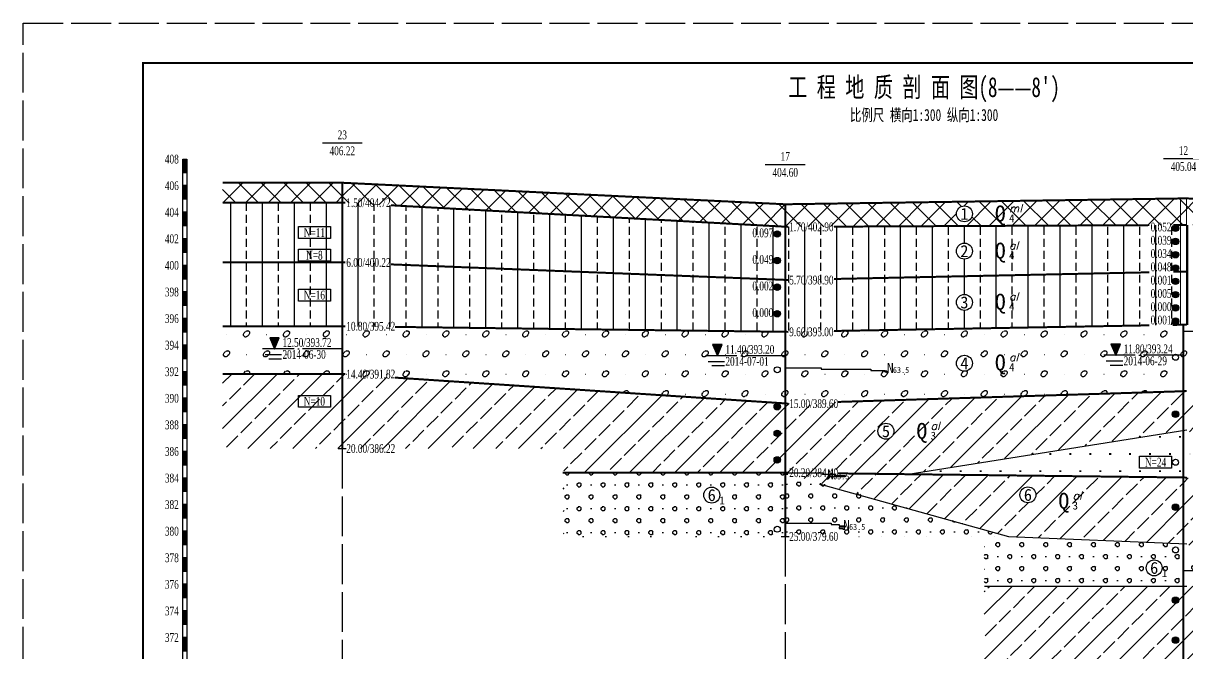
# Model space of a CAD drawing. Header units: millimetres. Extents: x -30 to 2967, y -786 to 1322.
# Drawn here: x 2177.1 to 2469.1, y -623.9 to -465.8 of the extents above; entities that cross this region are included whole.
import ezdxf
from ezdxf.enums import TextEntityAlignment as Align

# ---------------------------------------------------------------- set-up
doc = ezdxf.new("R2010")
doc.units = ezdxf.units.MM
doc.linetypes.add('SWX', pattern=[12, 10, -1, 0, -1])
doc.linetypes.add('XX', pattern=[12, 10, -2])
doc.layers.add('DXSW', color=7, linetype='Continuous')
doc.layers.add('MASKTEXT', color=7, linetype='Continuous')
doc.styles.add('Dzcd', font='TIMES.TTF')
doc.styles.add('DzSl', font='italic__.ttf')
doc.styles.get("Standard").update_dxf_attribs({"font": 'SimSun.ttf'})
pattern_1 = [(0, (2257.1132, -1859.818), (2.5, 4.33), [0, -5]), (0, (2257.2132, -1859.818), (2.5, 4.33), [0, -5]), (0, (2257.1132, -1859.718), (2.5, 4.33), [0, -5]), (0, (2257.2132, -1859.718), (2.5, 4.33), [0, -5])]
pattern_2 = [(0, (0.293, 0), (3, 3), [0.4142, -5.5858]), (0, (0.293, 1), (3, 3), [0.4142, -5.5858]), (90, (0, 0.293), (-3, 3), [0.4142, -5.5858]), (90, (1, 0.293), (-3, 3), [0.4142, -5.5858]), (45, (0.707, 0), (-3.000042, 3.000042), [0.4142, -3.8285]), (45, (0, 0.707), (-3.000042, 3.000042), [0.4142, -3.8285]), (135, (0.293, 0), (-3.000042, -3.000042), [0.4142, -3.8285]), (135, (1, 0.707), (-3.000042, -3.000042), [0.4142, -3.8285]), (0, (3.5, 0.5), (0, 6), [0, -6])]
pattern_3 = [(0, (2257.406, -1859.818), (3, 3), [0.4142, -5.5858]), (0, (2257.406, -1858.818), (3, 3), [0.4142, -5.5858]), (90, (2257.1132, -1859.525), (-3, 3), [0.4142, -5.5858]), (90, (2258.1132, -1859.525), (-3, 3), [0.4142, -5.5858]), (45, (2257.8203, -1859.818), (-3.000042, 3.000042), [0.4142, -3.8285]), (45, (2257.1132, -1859.1108), (-3.000042, 3.000042), [0.4142, -3.8285]), (135, (2257.406, -1859.818), (-3.000042, -3.000042), [0.4142, -3.8285]), (135, (2258.1132, -1859.1108), (-3.000042, -3.000042), [0.4142, -3.8285]), (0, (2260.613, -1859.318), (0, 6), [0, -6])]
pattern_4 = [(45, (0, 0), (-2.828427, 2.828427), []), (315, (0, 0), (2.828427, 2.828427), [])]
pattern_5 = [(90, (2257.113, -1859.818), (-8, 5e-16), [2, -1]), (90, (2261.113, -1859.818), (-8, 5e-16), [])]
pattern_6 = [(0, (2257.627, -1859.379), (5, 5), [0.3756, -9.6244]), (0, (2258.1837, -1857.9), (5, 5), [0.3798, -9.6202]), (135, (2257.627, -1859.379), (-5.000023, -5.000023), [0.3906, -6.6804]), (315, (2258.5635, -1857.9), (5.000023, 5.000023), [0.3828, -6.6883]), (90, (2257.3507, -1859.1027), (-5, 5), [0.377, -9.623]), (270, (2258.834, -1858.171), (5, -5), [0.3751, -9.6249]), (45, (2257.508, -1858.4115), (-5.000023, 5.000023), [0.492, -6.5791]), (225, (2258.6604, -1858.893), (5.000023, -5.000023), [0.4449, -6.6262]), (63.4348, (2257.351, -1858.726), (-10.000075, -6e-05), [0.3513, -22.0094]), (243.4348, (2258.834, -1858.545), (10.000075, 6e-05), [0.3886, -21.9721]), (63.4348, (2262.351, -1853.726), (-10.000075, -6e-05), [0.3513, -22.0094]), (243.4348, (2263.834, -1853.545), (10.000075, 6e-05), [0.3886, -21.9721]), (63.4348, (2267.351, -1848.726), (-10.000075, -6e-05), [0.3513, -22.0094]), (243.4348, (2268.834, -1848.545), (10.000075, 6e-05), [0.3886, -21.9721]), (63.4348, (2272.351, -1843.726), (-10.000075, -6e-05), [0.3513, -22.0094]), (243.4348, (2273.834, -1843.545), (10.000075, 6e-05), [0.3886, -21.9721]), (26.5659, (2257.8557, -1858.0636), (-9.998806, 0.000297), [0.3657, -21.9937]), (206.5659, (2258.346, -1859.2073), (9.999964, 0.000282), [0.3838, -21.9769]), (26.5659, (2262.8557, -1853.0636), (-9.998806, 0.000297), [0.3657, -21.9937]), (206.5659, (2263.346, -1854.2073), (9.999964, 0.000282), [0.3838, -21.9769]), (0, (2263.108, -1858.805), (0, 10), [0.05, -9.95]), (0, (2268.108, -1853.805), (0, 10), [0.05, -9.95])]
pattern_7 = [(45, (0, 0), (-5.656854, 5.656854), []), (45, (5.657, 0), (-2.828427, 8.485281), [4, -1])]

# ---------------------------------------------------------------- blocks, each defined once
blk = doc.blocks.new('TL_YZY')
h = blk.add_hatch(color=256)
edge = h.paths.add_edge_path()
edge.add_arc((0, -0.79), 0.8, 0, 360)
blk.add_circle((0, -0.79), 0.8)
blk = doc.blocks.new('TL_BGN')
blk.add_lwpolyline([(-8, 0), (0, 0), (0, -3), (-8, -3)], close=True)
blk = doc.blocks.new('TL_RDY')
blk.add_circle((0, -1.51), 0.75)
blk = doc.blocks.new('tl_shw')
blk.add_hatch(color=256).paths.add_polyline_path([(1.21, 2.81), (-1.21, 2.81), (0, -0.04)])
for p, q in [((-2.35, -1.44), (1.77, -1.44)), ((1.77, -2.55), (-1.39, -2.55))]:
    blk.add_line(p, q)
at = {"flags": 128}
blk.add_lwpolyline([(1.21, 2.81), (-1.21, 2.81), (0, -0.04)], close=True, dxfattribs=at)

msp = doc.modelspace()

# ---------------------------------------------------------------- hatches: boundary and pattern name
for points in [[(2217.11, -503.15), (2217.11, -499.82), (2218.11, -499.82), (2218.11, -503.15)], [(2217.11, -509.82), (2217.11, -506.48), (2218.11, -506.48), (2218.11, -509.82)], [(2217.11, -516.48), (2217.11, -513.15), (2218.11, -513.15), (2218.11, -516.48)], [(2217.11, -523.15), (2217.11, -519.82), (2218.11, -519.82), (2218.11, -523.15)], [(2217.11, -529.82), (2217.11, -526.48), (2218.11, -526.48), (2218.11, -529.82)], [(2217.11, -536.48), (2217.11, -533.15), (2218.11, -533.15), (2218.11, -536.48)], [(2217.11, -543.15), (2217.11, -539.82), (2218.11, -539.82), (2218.11, -543.15)], [(2217.11, -549.82), (2217.11, -546.48), (2218.11, -546.48), (2218.11, -549.82)], [(2217.11, -556.48), (2217.11, -553.15), (2218.11, -553.15), (2218.11, -556.48)], [(2217.11, -563.15), (2217.11, -559.82), (2218.11, -559.82), (2218.11, -563.15)], [(2217.11, -569.82), (2217.11, -566.48), (2218.11, -566.48), (2218.11, -569.82)], [(2217.11, -576.48), (2217.11, -573.15), (2218.11, -573.15), (2218.11, -576.48)], [(2217.11, -583.15), (2217.11, -579.82), (2218.11, -579.82), (2218.11, -583.15)], [(2217.11, -589.82), (2217.11, -586.48), (2218.11, -586.48), (2218.11, -589.82)], [(2217.11, -596.48), (2217.11, -593.15), (2218.11, -593.15), (2218.11, -596.48)], [(2217.11, -603.15), (2217.11, -599.82), (2218.11, -599.82), (2218.11, -603.15)], [(2217.11, -609.82), (2217.11, -606.48), (2218.11, -606.48), (2218.11, -609.82)], [(2217.11, -616.48), (2217.11, -613.15), (2218.11, -613.15), (2218.11, -616.48)], [(2217.11, -623.15), (2217.11, -619.82), (2218.11, -619.82), (2218.11, -623.15)]]:
    msp.add_hatch(color=256).paths.add_polyline_path(points)
h = msp.add_hatch()
h.set_pattern_fill('素填土', color=256, style=0)
h.set_pattern_definition(pattern_4)
h.paths.add_polyline_path([(2227.11, -505.75), (2257.11, -505.75), (2257.11, -510.75), (2227.11, -510.75)])
h = msp.add_hatch()
h.set_pattern_fill('素填土', color=256, style=0)
h.set_pattern_definition(pattern_4)
h.paths.add_polyline_path([(2257.11, -505.75), (2368.18, -511.15), (2368.18, -516.82), (2257.11, -510.75)])
h.paths.add_polyline_path([(2257.54, -512.47), (2269.55, -512.47), (2269.55, -509.02), (2257.54, -509.02)], flags=8)
h = msp.add_hatch()
h.set_pattern_fill('黄土状粉质粘土', color=256, style=0)
h.set_pattern_definition(pattern_5)
h.paths.add_polyline_path([(2227.11, -510.75), (2257.11, -510.75), (2257.11, -525.75), (2227.11, -525.75)])
h.paths.add_polyline_path([(2247.51, -525.61), (2252.72, -525.61), (2252.72, -522.26), (2247.51, -522.26)], flags=8)
h.paths.add_polyline_path([(2246.94, -519.94), (2253.28, -519.94), (2253.28, -516.6), (2246.94, -516.6)], flags=8)
h = msp.add_hatch()
h.set_pattern_fill('黄土状粉质粘土', color=256, style=0)
h.set_pattern_definition(pattern_5)
h.paths.add_polyline_path([(2257.11, -510.75), (2368.18, -516.82), (2368.18, -530.15), (2257.11, -525.75)])
h.paths.add_polyline_path([(2359.5, -520.02), (2365.74, -520.02), (2365.74, -516.66), (2359.5, -516.66)], flags=8)
h.paths.add_polyline_path([(2359.5, -526.69), (2365.74, -526.69), (2365.74, -523.33), (2359.5, -523.33)], flags=8)
h.paths.add_polyline_path([(2257.54, -512.47), (2269.55, -512.47), (2269.55, -509.02), (2257.54, -509.02)], flags=8)
h.paths.add_polyline_path([(2257.54, -527.47), (2269.55, -527.47), (2269.55, -524.02), (2257.54, -524.02)], flags=8)
h = msp.add_hatch()
h.set_pattern_fill('素填土', color=256, style=0)
h.set_pattern_definition(pattern_4)
h.paths.add_polyline_path([(2368.18, -511.15), (2468.05, -509.68), (2468.05, -516.35), (2368.18, -516.82)])
edge = h.paths.add_edge_path(flags=16)
edge.add_arc((2413.11, -513.55), 2, 0, 360)
h.paths.add_polyline_path([(2419.6, -517), (2424.63, -517), (2424.63, -510.43), (2419.6, -510.43)], flags=9)
h.paths.add_polyline_path([(2423.83, -516.14), (2426.22, -516.14), (2426.22, -513.26), (2423.83, -513.26)], flags=24)
h.paths.add_polyline_path([(2423.81, -513.66), (2429.14, -513.66), (2429.14, -510.66), (2423.81, -510.66)], flags=24)
h.paths.add_polyline_path([(2368.6, -518.54), (2380.62, -518.54), (2380.62, -515.09), (2368.6, -515.09)], flags=9)
h.paths.add_polyline_path([(2459.37, -518.56), (2465.61, -518.56), (2465.61, -515.2), (2459.37, -515.2)], flags=9)
h = msp.add_hatch()
h.set_pattern_fill('素填土', color=256, style=0)
h.set_pattern_definition(pattern_4)
h.paths.add_polyline_path([(2468.05, -509.68), (2548.88, -510.98), (2548.88, -517.65), (2468.05, -516.35)])
h.paths.add_polyline_path([(2468.47, -518.07), (2480.49, -518.07), (2480.49, -514.62), (2468.47, -514.62)], flags=8)
h = msp.add_hatch()
h.set_pattern_fill('黄土状粉质粘土', color=256, style=0)
h.set_pattern_definition(pattern_5)
h.paths.add_polyline_path([(2368.18, -516.82), (2468.05, -516.35), (2468.05, -528.02), (2368.18, -530.15)])
edge = h.paths.add_edge_path(flags=16)
edge.add_arc((2413.11, -522.9), 2, 0, 360)
h.paths.add_polyline_path([(2459.37, -518.56), (2465.61, -518.56), (2465.61, -515.2), (2459.37, -515.2)], flags=9)
h.paths.add_polyline_path([(2459.37, -521.89), (2465.61, -521.89), (2465.61, -518.53), (2459.37, -518.53)], flags=24)
h.paths.add_polyline_path([(2459.37, -525.22), (2465.61, -525.22), (2465.61, -521.86), (2459.37, -521.86)], flags=24)
h.paths.add_polyline_path([(2459.37, -528.56), (2465.61, -528.56), (2465.61, -525.2), (2459.37, -525.2)], flags=25)
h.paths.add_polyline_path([(2419.6, -526.32), (2424.63, -526.32), (2424.63, -519.75), (2419.6, -519.75)], flags=24)
h.paths.add_polyline_path([(2423.83, -525.46), (2426.22, -525.46), (2426.22, -522.58), (2423.83, -522.58)], flags=24)
h.paths.add_polyline_path([(2423.81, -522.98), (2427.93, -522.98), (2427.93, -519.98), (2423.81, -519.98)], flags=24)
h.paths.add_polyline_path([(2368.6, -518.54), (2380.62, -518.54), (2380.62, -515.09), (2368.6, -515.09)], flags=9)
h.paths.add_polyline_path([(2368.6, -531.87), (2380.62, -531.87), (2380.62, -528.42), (2368.6, -528.42)], flags=9)
h = msp.add_hatch()
h.set_pattern_fill('黄土状粉质粘土', color=256, style=0)
h.set_pattern_definition(pattern_5)
h.paths.add_polyline_path([(2468.05, -516.35), (2548.88, -517.65), (2548.88, -529.65), (2468.05, -528.02)])
h.paths.add_polyline_path([(2538.71, -527.51), (2545.05, -527.51), (2545.05, -524.16), (2538.71, -524.16)], flags=8)
h.paths.add_polyline_path([(2468.47, -518.07), (2480.49, -518.07), (2480.49, -514.62), (2468.47, -514.62)], flags=8)
h.paths.add_polyline_path([(2468.47, -529.74), (2480.49, -529.74), (2480.49, -526.29), (2468.47, -526.29)], flags=8)
h = msp.add_hatch()
h.set_pattern_fill('黄土状粉质粘土', color=256, style=0)
h.set_pattern_definition(pattern_5)
h.paths.add_polyline_path([(2257.11, -525.75), (2368.18, -530.15), (2368.18, -543.15), (2257.11, -541.75)])
h.paths.add_polyline_path([(2359.5, -533.36), (2365.74, -533.36), (2365.74, -530), (2359.5, -530)], flags=8)
h.paths.add_polyline_path([(2359.5, -540.02), (2365.74, -540.02), (2365.74, -536.66), (2359.5, -536.66)], flags=8)
h.paths.add_polyline_path([(2257.54, -527.47), (2269.55, -527.47), (2269.55, -524.02), (2257.54, -524.02)], flags=8)
h.paths.add_polyline_path([(2257.54, -543.47), (2270.69, -543.47), (2270.69, -540.02), (2257.54, -540.02)], flags=8)
h = msp.add_hatch()
h.set_pattern_fill('黄土状粉质粘土', color=256, style=0)
h.set_pattern_definition(pattern_5)
h.paths.add_polyline_path([(2227.11, -525.75), (2257.11, -525.75), (2257.11, -541.75), (2227.11, -541.75)])
h.paths.add_polyline_path([(2246.94, -535.61), (2253.29, -535.61), (2253.29, -532.26), (2246.94, -532.26)], flags=8)
h = msp.add_hatch()
h.set_pattern_fill('黄土状粉质粘土', color=256, style=0)
h.set_pattern_definition(pattern_5)
h.paths.add_polyline_path([(2368.18, -530.15), (2468.05, -528.02), (2468.05, -541.35), (2368.18, -543.15)])
edge = h.paths.add_edge_path(flags=16)
edge.add_arc((2413.11, -535.76), 2, 0, 360)
h.paths.add_polyline_path([(2459.37, -531.89), (2465.61, -531.89), (2465.61, -528.53), (2459.37, -528.53)], flags=24)
h.paths.add_polyline_path([(2459.37, -535.22), (2465.61, -535.22), (2465.61, -531.86), (2459.37, -531.86)], flags=24)
h.paths.add_polyline_path([(2459.37, -538.56), (2465.61, -538.56), (2465.61, -535.2), (2459.37, -535.2)], flags=24)
h.paths.add_polyline_path([(2459.37, -541.89), (2465.61, -541.89), (2465.61, -538.53), (2459.37, -538.53)], flags=25)
h.paths.add_polyline_path([(2419.6, -539.13), (2424.63, -539.13), (2424.63, -532.56), (2419.6, -532.56)], flags=24)
h.paths.add_polyline_path([(2423.83, -538.27), (2426.22, -538.27), (2426.22, -535.38), (2423.83, -535.38)], flags=24)
h.paths.add_polyline_path([(2423.81, -535.79), (2427.93, -535.79), (2427.93, -532.79), (2423.81, -532.79)], flags=24)
h.paths.add_polyline_path([(2368.6, -531.87), (2380.62, -531.87), (2380.62, -528.42), (2368.6, -528.42)], flags=24)
h.paths.add_polyline_path([(2368.6, -544.87), (2380.62, -544.87), (2380.62, -541.42), (2368.6, -541.42)], flags=9)
h = msp.add_hatch()
h.set_pattern_fill('黄土状粉质粘土', color=256, style=0)
h.set_pattern_definition(pattern_5)
h.paths.add_polyline_path([(2468.05, -528.02), (2548.88, -529.65), (2548.88, -542.65), (2468.05, -541.35)])
h.paths.add_polyline_path([(2538.71, -534.18), (2545.05, -534.18), (2545.05, -530.83), (2538.71, -530.83)], flags=8)
h.paths.add_polyline_path([(2468.47, -529.74), (2480.49, -529.74), (2480.49, -526.29), (2468.47, -526.29)], flags=8)
h.paths.add_polyline_path([(2468.47, -543.07), (2480.49, -543.07), (2480.49, -539.62), (2468.47, -539.62)], flags=8)
h = msp.add_hatch()
h.set_pattern_fill('卵石', color=256, style=0)
h.set_pattern_definition(pattern_6)
h.paths.add_polyline_path([(2257.11, -541.75), (2368.18, -543.15), (2368.18, -561.15), (2257.11, -553.75)])
h.paths.add_polyline_path([(2352.6, -549.27), (2365.76, -549.27), (2365.76, -545.82), (2352.6, -545.82)], flags=8)
h.paths.add_polyline_path([(2352.62, -552.26), (2364.35, -552.26), (2364.35, -548.9), (2352.62, -548.9)], flags=8)
h.paths.add_polyline_path([(2257.54, -543.47), (2270.69, -543.47), (2270.69, -540.02), (2257.54, -540.02)], flags=8)
h.paths.add_polyline_path([(2257.54, -555.47), (2270.69, -555.47), (2270.69, -552.02), (2257.54, -552.02)], flags=8)
h = msp.add_hatch()
h.set_pattern_fill('卵石', color=256, style=0)
h.set_pattern_definition(pattern_6)
h.paths.add_polyline_path([(2468.05, -541.35), (2548.88, -542.65), (2548.88, -555.99), (2468.05, -558.02)])
h.paths.add_polyline_path([(2533.3, -549.44), (2546.46, -549.44), (2546.46, -545.99), (2533.3, -545.99)], flags=8)
h.paths.add_polyline_path([(2533.32, -552.42), (2545.05, -552.42), (2545.05, -549.06), (2533.32, -549.06)], flags=8)
h.paths.add_polyline_path([(2468.47, -543.07), (2480.49, -543.07), (2480.49, -539.62), (2468.47, -539.62)], flags=8)
h.paths.add_polyline_path([(2468.47, -559.74), (2481.62, -559.74), (2481.62, -556.29), (2468.47, -556.29)], flags=8)
h = msp.add_hatch()
h.set_pattern_fill('卵石', color=256, style=0)
h.set_pattern_definition(pattern_6)
h.paths.add_polyline_path([(2227.11, -541.75), (2257.11, -541.75), (2257.11, -553.75), (2227.11, -553.75)])
h.paths.add_polyline_path([(2241.54, -547.54), (2254.69, -547.54), (2254.69, -544.09), (2241.54, -544.09)], flags=8)
h.paths.add_polyline_path([(2241.55, -550.51), (2253.28, -550.51), (2253.28, -547.16), (2241.55, -547.16)], flags=8)
h = msp.add_hatch()
h.set_pattern_fill('卵石', color=256, style=0)
h.set_pattern_definition(pattern_6)
h.paths.add_polyline_path([(2368.18, -543.15), (2468.05, -541.35), (2468.05, -558.02), (2368.18, -561.15)])
edge = h.paths.add_edge_path(flags=16)
edge.add_arc((2413.11, -551.04), 2, 0, 360)
h.paths.add_polyline_path([(2452.47, -549.14), (2465.62, -549.14), (2465.62, -545.69), (2452.47, -545.69)], flags=24)
h.paths.add_polyline_path([(2452.49, -552.12), (2464.22, -552.12), (2464.22, -548.76), (2452.49, -548.76)], flags=24)
h.paths.add_polyline_path([(2419.6, -554.36), (2424.63, -554.36), (2424.63, -547.79), (2419.6, -547.79)], flags=24)
h.paths.add_polyline_path([(2423.83, -553.5), (2426.22, -553.5), (2426.22, -550.61), (2423.83, -550.61)], flags=24)
h.paths.add_polyline_path([(2423.81, -551.02), (2427.93, -551.02), (2427.93, -548.02), (2423.81, -548.02)], flags=24)
h.paths.add_polyline_path([(2368.6, -544.87), (2380.62, -544.87), (2380.62, -541.42), (2368.6, -541.42)], flags=24)
h.paths.add_polyline_path([(2368.6, -562.87), (2381.76, -562.87), (2381.76, -559.42), (2368.6, -559.42)], flags=9)
h = msp.add_hatch()
h.set_pattern_fill('粉质粘土', color=256, style=0)
h.set_pattern_definition(pattern_7)
h.paths.add_polyline_path([(2227.11, -553.75), (2257.11, -553.75), (2257.11, -572.42), (2227.11, -572.42)])
h.paths.add_polyline_path([(2246.94, -562.28), (2253.29, -562.28), (2253.29, -558.93), (2246.94, -558.93)], flags=8)
h = msp.add_hatch()
h.set_pattern_fill('粉质粘土', color=256, style=0)
h.set_pattern_definition(pattern_7)
h.paths.add_polyline_path([(2257.11, -553.75), (2368.18, -561.15), (2368.18, -578.49), (2312.65, -578.34), (2312.65, -572.42), (2257.11, -572.42)])
h.paths.add_polyline_path([(2257.54, -555.47), (2270.69, -555.47), (2270.69, -552.02), (2257.54, -552.02)], flags=9)
h.paths.add_polyline_path([(2257.54, -574.14), (2270.69, -574.14), (2270.69, -570.69), (2257.54, -570.69)], flags=25)
h = msp.add_hatch()
h.set_pattern_fill('粉质粘土', color=256, style=0)
h.set_pattern_definition(pattern_7)
h.paths.add_polyline_path([(2468.05, -558.02), (2548.88, -555.99), (2548.88, -587.65), (2468.05, -579.69)])
h.paths.add_polyline_path([(2468.15, -567.79), (2527.04, -585.5), (2468.15, -579.69)], flags=16)
h.paths.add_polyline_path([(2538.71, -559.18), (2545.05, -559.18), (2545.05, -555.83), (2538.71, -555.83)], flags=9)
h.paths.add_polyline_path([(2538.71, -570.84), (2545.05, -570.84), (2545.05, -567.5), (2538.71, -567.5)], flags=24)
h.paths.add_polyline_path([(2538.71, -584.18), (2545.05, -584.18), (2545.05, -580.83), (2538.71, -580.83)], flags=24)
h.paths.add_polyline_path([(2468.47, -559.74), (2481.62, -559.74), (2481.62, -556.29), (2468.47, -556.29)], flags=24)
h.paths.add_polyline_path([(2468.47, -569.4), (2481.62, -569.4), (2481.62, -565.95), (2468.47, -565.95)], flags=24)
h.paths.add_polyline_path([(2468.47, -581.4), (2481.62, -581.4), (2481.62, -577.95), (2468.47, -577.95)], flags=24)
h = msp.add_hatch()
h.set_pattern_fill('粉质粘土', color=256, style=0)
h.set_pattern_definition(pattern_7)
h.paths.add_polyline_path([(2368.18, -561.15), (2468.05, -558.02), (2468.05, -579.69), (2368.18, -578.49)])
edge = h.paths.add_edge_path(flags=16)
edge.add_arc((2393.44, -568.08), 2, 0, 360)
h.paths.add_polyline_path([(2398.99, -578.86), (2468.05, -567.69), (2468.05, -579.69)], flags=17)
h.paths.add_polyline_path([(2457.87, -577.54), (2464.22, -577.54), (2464.22, -574.2), (2457.87, -574.2)], flags=24)
h.paths.add_polyline_path([(2399.92, -571.54), (2404.96, -571.54), (2404.96, -564.97), (2399.92, -564.97)], flags=24)
h.paths.add_polyline_path([(2404.15, -570.68), (2406.55, -570.68), (2406.55, -567.77), (2404.15, -567.77)], flags=24)
h.paths.add_polyline_path([(2404.14, -568.2), (2408.26, -568.2), (2408.26, -565.2), (2404.14, -565.2)], flags=24)
h.paths.add_polyline_path([(2368.6, -562.87), (2381.76, -562.87), (2381.76, -559.42), (2368.6, -559.42)], flags=24)
h.paths.add_polyline_path([(2368.6, -580.2), (2381.76, -580.2), (2381.76, -576.75), (2368.6, -576.75)], flags=9)
h = msp.add_hatch()
h.set_pattern_fill('中砂', color=256, style=0)
h.set_pattern_definition(pattern_1)
h.paths.add_polyline_path([(2398.99, -578.86), (2468.05, -567.69), (2468.05, -579.69)])
h = msp.add_hatch()
h.set_pattern_fill('中砂', color=256, style=0)
h.set_pattern_definition(pattern_1)
h.paths.add_polyline_path([(2468.15, -567.79), (2527.04, -585.5), (2468.15, -579.69)])
h = msp.add_hatch()
h.set_pattern_fill('粉质粘土', color=256, style=0)
h.set_pattern_definition(pattern_7)
h.paths.add_polyline_path([(2368.18, -578.49), (2468.05, -579.69), (2468.05, -626.35), (2418.11, -626.35), (2418.09, -594.48), (2368.18, -594.48)])
edge = h.paths.add_edge_path(flags=16)
edge.add_arc((2429.04, -584.03), 2, 0, 360)
h.paths.add_polyline_path([(2418.11, -596.35), (2418.11, -594.48), (2424.1, -594.48), (2468.05, -596.35), (2468.05, -607.02), (2418.11, -607.02)], flags=16)
h.paths.add_polyline_path([(2368.28, -578.59), (2424.11, -594.47), (2368.28, -594.49)], flags=16)
h.paths.add_polyline_path([(2435.52, -589.06), (2440.55, -589.06), (2440.55, -582.5), (2435.52, -582.5)], flags=24)
h.paths.add_polyline_path([(2439.75, -588.21), (2442.15, -588.21), (2442.15, -585.29), (2439.75, -585.29)], flags=24)
h.paths.add_polyline_path([(2439.74, -585.72), (2443.85, -585.72), (2443.85, -582.72), (2439.74, -582.72)], flags=24)
h.paths.add_polyline_path([(2368.6, -580.2), (2381.76, -580.2), (2381.76, -576.75), (2368.6, -576.75)], flags=9)
h = msp.add_hatch()
h.set_pattern_fill('粉质粘土', color=256, style=0)
h.set_pattern_definition(pattern_7)
h.paths.add_polyline_path([(2468.05, -579.69), (2548.88, -587.65), (2548.88, -626.32), (2468.05, -626.35)])
h.paths.add_polyline_path([(2508.46, -626.33), (2548.88, -619.65), (2548.88, -626.32)], flags=17)
h.paths.add_polyline_path([(2468.15, -596.45), (2521.19, -605.74), (2468.15, -607.02)], flags=16)
h.paths.add_polyline_path([(2538.71, -597.51), (2545.05, -597.51), (2545.05, -594.17), (2538.71, -594.17)], flags=24)
h.paths.add_polyline_path([(2538.71, -610.84), (2545.05, -610.84), (2545.05, -607.5), (2538.71, -607.5)], flags=24)
h.paths.add_polyline_path([(2468.47, -581.4), (2481.62, -581.4), (2481.62, -577.95), (2468.47, -577.95)], flags=9)
h.paths.add_polyline_path([(2468.47, -598.07), (2481.62, -598.07), (2481.62, -594.62), (2468.47, -594.62)], flags=24)
h.paths.add_polyline_path([(2468.47, -608.74), (2481.62, -608.74), (2481.62, -605.29), (2468.47, -605.29)], flags=24)
h.paths.add_polyline_path([(2468.47, -628.07), (2481.62, -628.07), (2481.62, -624.62), (2468.47, -624.62)], flags=9)
h = msp.add_hatch()
h.set_pattern_fill('粉质粘土', color=256, style=0)
h.set_pattern_definition([(45, (2257.113, -1859.818), (-5.656854, 5.656854), []), (45, (2262.77, -1859.818), (-2.828427, 8.48528), [4, -1])])
h.paths.add_polyline_path([(2312.4, -578.49), (2368.18, -578.49), (2368.18, -594.48), (2312.62, -594.48)])
h.paths.add_polyline_path([(2312.75, -578.49), (2368.18, -578.49), (2368.18, -594.49), (2312.75, -594.48)])
h = msp.add_hatch()
h.set_pattern_fill('圆砾', color=256, style=0)
h.set_pattern_definition(pattern_2)
h.paths.add_polyline_path([(2312.75, -578.49), (2368.18, -578.49), (2368.18, -594.49), (2312.75, -594.48)])
edge = h.paths.add_edge_path(flags=16)
edge.add_arc((2349.75, -584.09), 2, 0, 360)
h.paths.add_polyline_path([(2351.18, -586.9), (2353.56, -586.9), (2353.56, -584.02), (2351.18, -584.02)], flags=24)
h.paths.add_polyline_path([(2347.95, -586.32), (2351.55, -586.32), (2351.55, -581.95), (2347.95, -581.95)], flags=24)
h = msp.add_hatch()
h.set_pattern_fill('圆砾', color=256, style=0)
h.set_pattern_definition(pattern_3)
h.paths.add_polyline_path([(2368.28, -578.59), (2424.11, -594.47), (2368.28, -594.49)])
h = msp.add_hatch()
h.set_pattern_fill('圆砾', color=256, style=0)
h.set_pattern_definition(pattern_2)
h.paths.add_polyline_path([(2418.11, -596.35), (2418.11, -594.48), (2424.1, -594.48), (2468.05, -596.35), (2468.05, -607.02), (2418.11, -607.02)])
edge = h.paths.add_edge_path(flags=16)
edge.add_arc((2460.7, -602.35), 2, 0, 360)
h.paths.add_polyline_path([(2462.13, -605.16), (2464.51, -605.16), (2464.51, -602.27), (2462.13, -602.27)], flags=24)
h.paths.add_polyline_path([(2458.91, -604.58), (2462.5, -604.58), (2462.5, -600.2), (2458.91, -600.2)], flags=24)
edge = h.paths.add_edge_path(flags=16)
edge.add_arc((2466.05, -597.86), 0.75, 0, 360)
h = msp.add_hatch()
h.set_pattern_fill('圆砾', color=256, style=0)
h.set_pattern_definition(pattern_3)
h.paths.add_polyline_path([(2468.15, -596.45), (2521.19, -605.74), (2468.15, -607.02)])

# ---------------------------------------------------------------- linework, layer by layer
for p, q in [((2252.11, -495.75), (2262.11, -495.75)), ((2363.18, -501.15), (2373.18, -501.15)), ((2463.05, -499.68), (2473.05, -499.68)), ((2398.99, -578.86), (2468.85, -567.69)), ((2256.11, -572.42), (2258.11, -572.42)), ((2312.65, -578.49), (2368.98, -578.49)), ((2418.11, -579.09), (2468.85, -579.69)), ((2376.66, -581.26), (2424.17, -594.48)), ((2367.18, -594.48), (2369.18, -594.48)), ((2424.17, -594.48), (2468.85, -596.35)), ((2468.85, -607.02), (2418.11, -607.02))]:
    msp.add_line(p, q)
at = {"linetype": 'XX'}
for p, q in [((2257.11, -572.42), (2257.11, -763.15)), ((2368.18, -594.48), (2368.18, -763.15))]:
    msp.add_line(p, q, dxfattribs=at)
msp.add_lwpolyline([(2177.11, -783.15), (2177.11, -465.75), (2608.88, -465.75), (2608.88, -783.15)], close=True, dxfattribs=at)
at = {"const_width": 0.5}
msp.add_lwpolyline([(2207.11, -773.15), (2207.11, -475.75), (2598.88, -475.75), (2598.88, -773.15)], close=True, dxfattribs=at)
for points in [[(2217.11, -503.15), (2217.11, -499.82), (2218.11, -499.82), (2218.11, -503.15)], [(2217.11, -506.48), (2217.11, -503.15), (2218.11, -503.15), (2218.11, -506.48)], [(2217.11, -509.82), (2217.11, -506.48), (2218.11, -506.48), (2218.11, -509.82)], [(2217.11, -513.15), (2217.11, -509.82), (2218.11, -509.82), (2218.11, -513.15)], [(2217.11, -516.48), (2217.11, -513.15), (2218.11, -513.15), (2218.11, -516.48)], [(2217.11, -519.82), (2217.11, -516.48), (2218.11, -516.48), (2218.11, -519.82)], [(2217.11, -523.15), (2217.11, -519.82), (2218.11, -519.82), (2218.11, -523.15)], [(2217.11, -526.48), (2217.11, -523.15), (2218.11, -523.15), (2218.11, -526.48)], [(2217.11, -529.82), (2217.11, -526.48), (2218.11, -526.48), (2218.11, -529.82)], [(2217.11, -533.15), (2217.11, -529.82), (2218.11, -529.82), (2218.11, -533.15)], [(2217.11, -536.48), (2217.11, -533.15), (2218.11, -533.15), (2218.11, -536.48)], [(2217.11, -539.82), (2217.11, -536.48), (2218.11, -536.48), (2218.11, -539.82)], [(2217.11, -543.15), (2217.11, -539.82), (2218.11, -539.82), (2218.11, -543.15)], [(2217.11, -546.48), (2217.11, -543.15), (2218.11, -543.15), (2218.11, -546.48)], [(2217.11, -549.82), (2217.11, -546.48), (2218.11, -546.48), (2218.11, -549.82)], [(2217.11, -553.15), (2217.11, -549.82), (2218.11, -549.82), (2218.11, -553.15)], [(2217.11, -556.48), (2217.11, -553.15), (2218.11, -553.15), (2218.11, -556.48)], [(2217.11, -559.82), (2217.11, -556.48), (2218.11, -556.48), (2218.11, -559.82)], [(2217.11, -563.15), (2217.11, -559.82), (2218.11, -559.82), (2218.11, -563.15)], [(2217.11, -566.48), (2217.11, -563.15), (2218.11, -563.15), (2218.11, -566.48)], [(2217.11, -569.82), (2217.11, -566.48), (2218.11, -566.48), (2218.11, -569.82)], [(2217.11, -573.15), (2217.11, -569.82), (2218.11, -569.82), (2218.11, -573.15)], [(2217.11, -576.48), (2217.11, -573.15), (2218.11, -573.15), (2218.11, -576.48)], [(2217.11, -579.82), (2217.11, -576.48), (2218.11, -576.48), (2218.11, -579.82)], [(2217.11, -583.15), (2217.11, -579.82), (2218.11, -579.82), (2218.11, -583.15)], [(2217.11, -586.48), (2217.11, -583.15), (2218.11, -583.15), (2218.11, -586.48)], [(2217.11, -589.82), (2217.11, -586.48), (2218.11, -586.48), (2218.11, -589.82)], [(2217.11, -593.15), (2217.11, -589.82), (2218.11, -589.82), (2218.11, -593.15)], [(2217.11, -596.48), (2217.11, -593.15), (2218.11, -593.15), (2218.11, -596.48)], [(2217.11, -599.82), (2217.11, -596.48), (2218.11, -596.48), (2218.11, -599.82)], [(2217.11, -603.15), (2217.11, -599.82), (2218.11, -599.82), (2218.11, -603.15)], [(2217.11, -606.48), (2217.11, -603.15), (2218.11, -603.15), (2218.11, -606.48)], [(2217.11, -609.82), (2217.11, -606.48), (2218.11, -606.48), (2218.11, -609.82)], [(2217.11, -613.15), (2217.11, -609.82), (2218.11, -609.82), (2218.11, -613.15)], [(2217.11, -616.48), (2217.11, -613.15), (2218.11, -613.15), (2218.11, -616.48)], [(2217.11, -619.82), (2217.11, -616.48), (2218.11, -616.48), (2218.11, -619.82)], [(2217.11, -623.15), (2217.11, -619.82), (2218.11, -619.82), (2218.11, -623.15)], [(2217.11, -626.48), (2217.11, -623.15), (2218.11, -623.15), (2218.11, -626.48)]]:
    msp.add_lwpolyline(points, close=True)
for points in [[(2227.11, -505.75), (2257.11, -505.75), (2284.88, -507.1), (2312.65, -508.45), (2340.41, -509.8), (2368.18, -511.15), (2393.15, -510.78), (2418.11, -510.42), (2443.08, -510.05), (2468.05, -509.68), (2488.25, -510.01), (2508.46, -510.33), (2528.67, -510.66), (2548.88, -510.98), (2578.88, -510.98)], [(2257.91, -510.75), (2227.11, -510.75)], [(2269.33, -511.41), (2368.98, -516.82)], [(2380.39, -516.76), (2459.45, -516.39)], [(2465.51, -516.36), (2468.85, -516.35)], [(2257.91, -525.75), (2227.11, -525.75)], [(2269.33, -526.23), (2368.98, -530.15)], [(2380.39, -529.89), (2459.45, -528.22)], [(2465.48, -528.09), (2468.85, -528.02)], [(2257.91, -541.75), (2227.11, -541.75)], [(2270.34, -541.91), (2368.98, -543.15)], [(2380.39, -542.93), (2459.45, -541.52)], [(2465.33, -541.41), (2468.85, -541.35)], [(2257.91, -553.75), (2227.11, -553.75)], [(2270.34, -554.63), (2368.98, -561.15)], [(2381.41, -560.73), (2468.85, -558.02)], [(2312.4, -578.49), (2368.98, -578.49)], [(2381.41, -578.65), (2468.85, -579.69)]]:
    msp.add_lwpolyline(points, dxfattribs=at)
for points in [[(2257.11, -505.75, 0.5, 0.5, 0), (2257.11, -572.42, 0, 0, 0)], [(2368.18, -511.15, 0.5, 0.5, 0), (2368.18, -594.48, 0, 0, 0)], [(2467.3, -509.68, 0.3, 0.3, 0), (2467.3, -541.35, 0.3, 0.3, 0), (2468.8, -541.35, 0.3, 0.3, 0), (2468.8, -509.68, 0, 0, 0)], [(2468.05, -541.35, 0.5, 0.5, 0), (2468.05, -726.35, 0, 0, 0)]]:
    msp.add_lwpolyline(points, format="xyseb")
at = {"color": 1}
for points in [[(2468.05, -543.02), (2479.55, -543.02), (2479.55, -543.35), (2496.05, -543.35), (2496.05, -543.68), (2496.55, -543.68), (2496.55, -544.02), (2493.55, -544.02), (2493.55, -544.35)], [(2368.18, -552.15), (2377.18, -552.15), (2377.18, -552.48), (2389.68, -552.48), (2389.68, -552.82), (2393.18, -552.82), (2393.18, -553.15), (2393.68, -553.15), (2393.68, -553.48)], [(2368.18, -578.48), (2377.68, -578.48), (2377.68, -578.82), (2380.68, -578.82), (2380.68, -579.15), (2383.18, -579.15), (2383.18, -579.48), (2379.18, -579.48), (2379.18, -579.82), (2378.68, -579.82), (2378.68, -580.15)], [(2368.18, -591.15), (2379.68, -591.15), (2379.68, -591.48), (2381.68, -591.48), (2381.68, -591.82), (2383.18, -591.82), (2383.18, -592.15), (2381.68, -592.15), (2381.68, -592.48), (2382.68, -592.48), (2382.68, -592.82)], [(2468.05, -603.02), (2479.55, -603.02), (2479.55, -603.35), (2480.05, -603.35), (2480.05, -603.68), (2481.05, -603.68), (2481.05, -604.02), (2479.55, -604.02), (2479.55, -604.35), (2482.55, -604.35), (2482.55, -604.68)]]:
    msp.add_lwpolyline(points, dxfattribs=at)
for centre in [(2413.11, -513.55), (2413.11, -522.9), (2413.11, -535.76), (2413.11, -551.04), (2393.44, -568.08), (2349.75, -584.09), (2429.04, -584.03), (2460.7, -602.35)]:
    msp.add_circle(centre, 2)
at = {"layer": 'DXSW', "linetype": 'SWX'}
for p, q in [((2257.11, -547.42), (2237.11, -547.42)), ((2368.18, -549.15), (2348.18, -549.15)), ((2468.05, -549.02), (2448.05, -549.02))]:
    msp.add_line(p, q, dxfattribs=at)

# ---------------------------------------------------------------- block references
for name, p in [('TL_BGN', (2254.11, -516.75)), ('TL_YZY', (2466.05, -516.35)), ('TL_YZY', (2366.18, -517.82)), ('TL_YZY', (2466.05, -519.68)), ('TL_BGN', (2254.11, -522.42)), ('TL_YZY', (2366.18, -524.48)), ('TL_YZY', (2466.05, -523.02)), ('TL_YZY', (2466.05, -526.35)), ('TL_YZY', (2366.18, -531.15)), ('TL_YZY', (2466.05, -529.68)), ('TL_BGN', (2254.11, -532.42)), ('TL_YZY', (2466.05, -533.02)), ('TL_YZY', (2466.05, -536.35)), ('TL_YZY', (2366.18, -537.82)), ('TL_YZY', (2466.05, -539.68)), ('TL_RDY', (2466.05, -548.02)), ('TL_RDY', (2366.18, -551.15)), ('TL_BGN', (2254.11, -559.08)), ('TL_YZY', (2366.18, -561.15)), ('TL_YZY', (2466.05, -563.02)), ('TL_YZY', (2366.18, -567.82)), ('TL_YZY', (2366.18, -574.48)), ('TL_BGN', (2465.05, -574.35)), ('TL_RDY', (2466.05, -574.35)), ('TL_YZY', (2466.05, -586.35)), ('TL_RDY', (2366.18, -591.15)), ('TL_RDY', (2466.05, -596.35)), ('TL_YZY', (2466.05, -609.68)), ('TL_YZY', (2466.05, -619.68))]:
    msp.add_blockref(name, p)
at = {"layer": 'DXSW'}
for p in [(2240.11, -547.42), (2351.18, -549.15), (2451.05, -549.02)]:
    msp.add_blockref('tl_shw', p, dxfattribs=at)

# ---------------------------------------------------------------- texts
at = {"width": 0.7}
for s, height, p in [("工 程 地 质 剖 面 图(8——8')", 5, (2403, -481.75)), ('比例尺 横向1:300 纵向1:300', 3, (2403, -488.75))]:
    msp.add_text(s, height=height, dxfattribs=at).set_placement(p, align=Align.MIDDLE_CENTER)
at = {"style": 'Dzcd', "width": 0.7}
for s, p in [('23', (2257.11, -493.75)), ('406.22', (2257.11, -497.75)), ('17', (2368.18, -499.15)), ('12', (2468.05, -497.68)), ('404.60', (2368.18, -503.15)), ('405.04', (2468.05, -501.68))]:
    msp.add_text(s, height=2.2, dxfattribs=at).set_placement(p, align=Align.MIDDLE_CENTER)
for s, p in [('408', (2216.11, -499.82)), ('406', (2216.11, -506.48)), ('404', (2216.11, -513.15)), ('402', (2216.11, -519.82)), ('400', (2216.11, -526.48)), ('398', (2216.11, -533.15)), ('396', (2216.11, -539.82)), ('394', (2216.11, -546.48)), ('392', (2216.11, -553.15)), ('390', (2216.11, -559.82)), ('388', (2216.11, -566.48)), ('386', (2216.11, -573.15)), ('384', (2216.11, -579.82)), ('382', (2216.11, -586.48)), ('380', (2216.11, -593.15)), ('378', (2216.11, -599.82)), ('376', (2216.11, -606.48)), ('374', (2216.11, -613.15)), ('372', (2216.11, -619.82))]:
    msp.add_text(s, height=2.2, dxfattribs=at).set_placement(p, align=Align.MIDDLE_RIGHT)
for s, p in [('1', (2413.11, -513.55)), ('2', (2413.11, -522.9)), ('3', (2413.11, -535.76)), ('4', (2413.11, -551.04)), ('5', (2393.44, -568.08)), ('6', (2349.75, -584.09)), ('6', (2429.04, -584.03)), ('6', (2460.7, -602.35))]:
    msp.add_text(s, height=3).set_placement(p, align=Align.MIDDLE_CENTER)
at = {"color": 1}
for s, height, p in [('N', 2.5, (2393.68, -553.48)), ('63.5', 1.5, (2395.18, -553.48)), ('N', 2.5, (2378.68, -580.15)), ('63.5', 1.5, (2380.18, -580.15)), ('N', 2.5, (2382.68, -592.82)), ('63.5', 1.5, (2384.18, -592.82))]:
    msp.add_text(s, height=height, dxfattribs=at).set_placement(p)
at = {"style": 'Dzcd', "width": 0.7}
for s, p in [('20.00/386.22', (2258.11, -572.42)), ('25.00/379.60', (2369.18, -594.48))]:
    msp.add_text(s, height=2.2, dxfattribs=at).set_placement(p, align=Align.MIDDLE_LEFT)
at = {"layer": 'MASKTEXT', "style": 'Dzcd', "width": 0.7}
for s, p in [('1.50/404.72', (2258.11, -510.75)), ('1.70/402.90', (2369.18, -516.82)), ('6.00/400.22', (2258.11, -525.75)), ('5.70/398.90', (2369.18, -530.15)), ('10.80/395.42', (2258.11, -541.75)), ('9.60/395.00', (2369.18, -543.15)), ('14.40/391.82', (2258.11, -553.75)), ('15.00/389.60', (2369.18, -561.15)), ('20.20/384.40', (2369.18, -578.48))]:
    msp.add_text(s, height=2.2, dxfattribs=at).set_placement(p, align=Align.MIDDLE_LEFT)
at = {"layer": 'MASKTEXT'}
for p in [(2422.11, -513.46), (2422.11, -522.78), (2422.11, -535.59), (2422.11, -550.82), (2402.44, -568), (2438.04, -585.52)]:
    msp.add_text('Q', height=4, dxfattribs=at).set_placement(p, align=Align.MIDDLE_CENTER)
for s, p in [('4', (2424.31, -515.66)), ('4', (2424.31, -524.98)), ('4', (2424.31, -537.79)), ('4', (2424.31, -553.02)), ('3', (2404.64, -570.2)), ('1', (2351.66, -586.42)), ('3', (2440.24, -587.72)), ('1', (2462.61, -604.68))]:
    msp.add_text(s, height=2, dxfattribs=at).set_placement(p)
at = {"layer": 'MASKTEXT', "style": 'DzSl'}
for s, p in [('ml', (2424.31, -513.16)), ('al', (2424.31, -522.48)), ('al', (2424.31, -535.29)), ('al', (2424.31, -550.52)), ('al', (2404.64, -567.7)), ('al', (2440.24, -585.22))]:
    msp.add_text(s, height=2, dxfattribs=at).set_placement(p)
at = {"layer": 'MASKTEXT', "style": 'Dzcd', "width": 0.7}
for s, p in [('0.052', (2465.05, -517.95)), ('0.097', (2365.18, -519.42)), ('0.039', (2465.05, -521.28)), ('0.034', (2465.05, -524.62)), ('0.049', (2365.18, -526.08)), ('0.048', (2465.05, -527.95)), ('0.002', (2365.18, -532.75)), ('0.001', (2465.05, -531.28)), ('0.005', (2465.05, -534.62)), ('0.000', (2365.18, -539.42)), ('0.000', (2465.05, -537.95)), ('0.001', (2465.05, -541.28))]:
    msp.add_text(s, height=2.2, dxfattribs=at).set_placement(p, align=Align.RIGHT)
for s, p in [('N=11', (2250.11, -518.25)), ('N=8', (2250.11, -523.92)), ('N=16', (2250.11, -533.92)), ('N=10', (2250.11, -560.58)), ('N=24', (2461.05, -575.85))]:
    msp.add_text(s, height=2.2, dxfattribs=at).set_placement(p, align=Align.MIDDLE_CENTER)
for s, p in [('12.50/393.72', (2242.11, -546.92)), ('2014-06-30', (2242.11, -549.92)), ('11.40/393.20', (2353.18, -548.65)), ('11.80/393.24', (2453.05, -548.52)), ('2014-07-01', (2353.18, -551.65)), ('2014-06-29', (2453.05, -551.52))]:
    msp.add_text(s, height=2.2, dxfattribs=at).set_placement(p)

doc.saveas('drawing.dxf')
